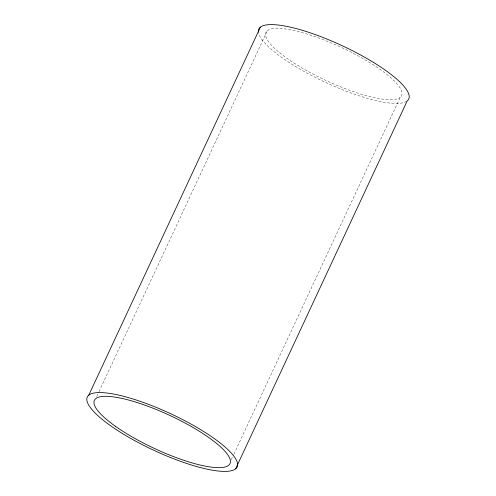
<?xml version="1.0" encoding="UTF-8"?>
<svg xmlns="http://www.w3.org/2000/svg" width="496" height="496" viewBox="0 0 496 496"><rect width="100%" height="100%" fill="white"/><g stroke="black" fill="none" stroke-linecap="round" stroke-linejoin="round"><path stroke-width="0.37" stroke-dasharray="2.48 1.86" d="M96.732 396.546L98.698 392.33M99.026 391.629L267.338 30.678M231.285 459.705L233.573 454.789M233.901 454.088L400.247 97.352A74.828 18.228 25 0 0 314.042 36.332A74.828 18.228 25 0 0 287.085 58.361A74.828 18.228 25 0 0 400.247 97.352M406.751 101.196A82.677 20.144 25 0 1 326.238 82.714A82.677 20.144 25 0 1 258.497 32.631"/><path stroke-width="0.74" d="M88.778 395.151L260.369 27.181M235.631 468.819A82.677 20.144 25 0 0 140.387 401.4A82.677 20.144 25 0 0 110.602 425.742A82.677 20.144 25 0 0 235.631 468.819L407.222 100.849A82.677 20.144 25 0 0 341.26 45.272A82.677 20.144 25 0 0 258.416 32.073M115.5 426.331A74.828 18.228 25 0 0 228.662 465.322A74.828 18.228 25 0 0 142.457 404.302A74.828 18.228 25 0 0 115.5 426.331"/></g></svg>
